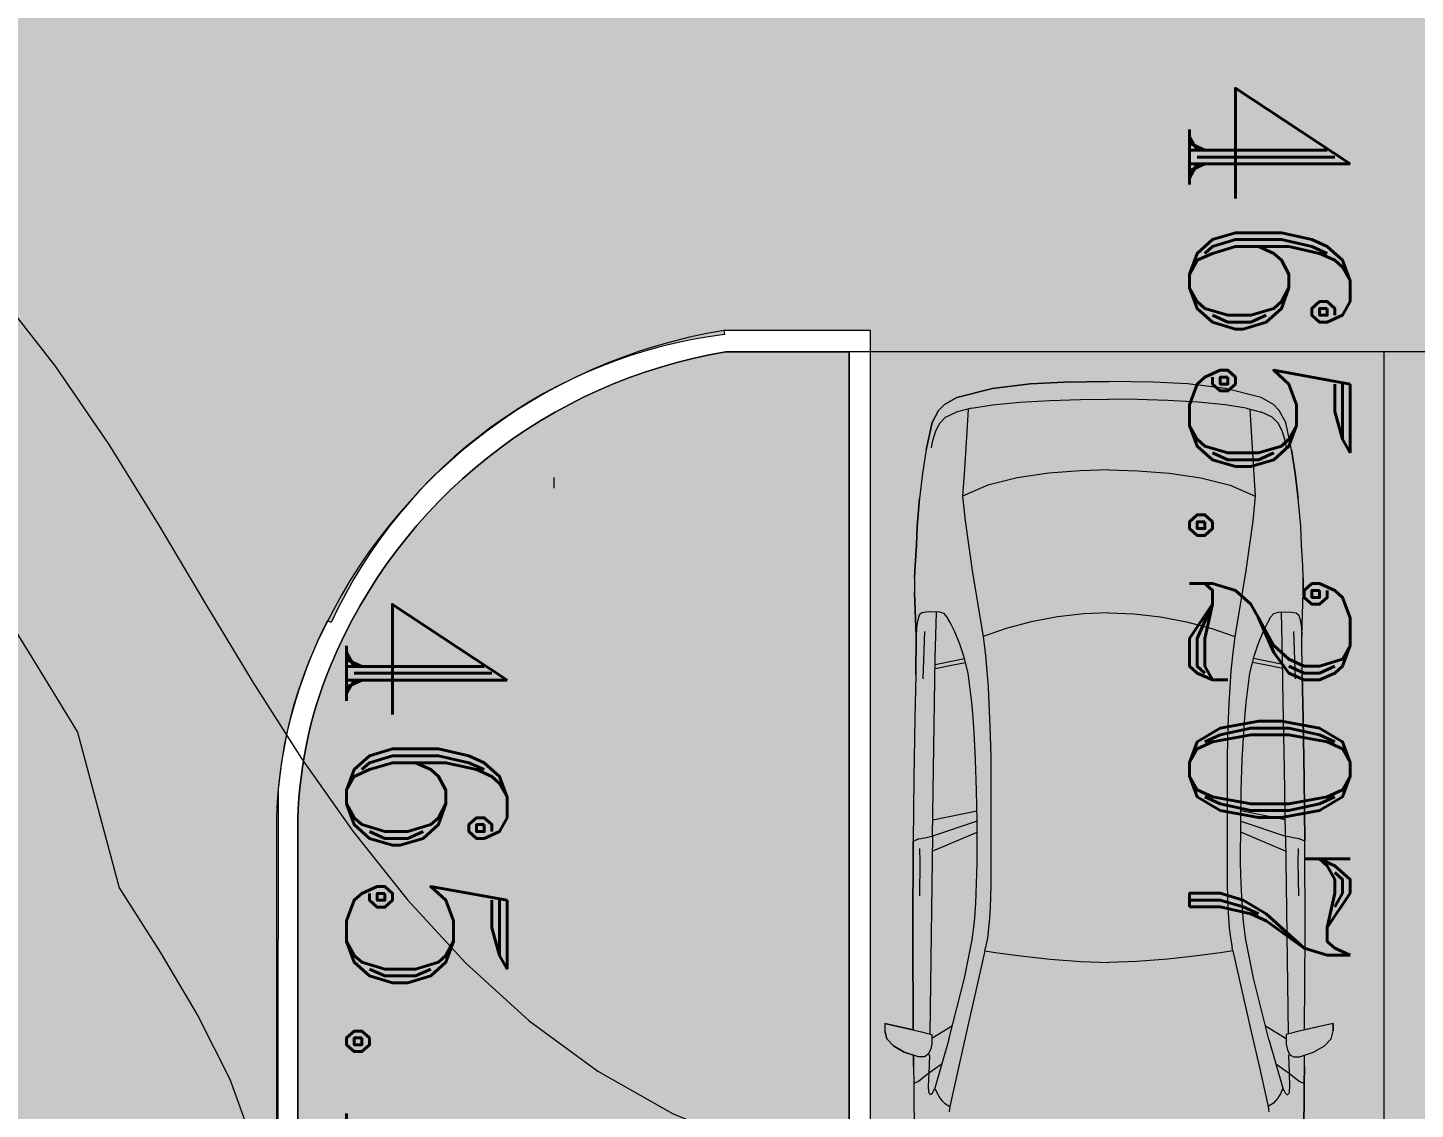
# Model space of a CAD drawing. Header units: millimetres. Extents: x 132836 to 1862386, y -330276 to -143438.
# Drawn here: x 216699 to 223184, y -269226 to -264173 of the extents above; entities that cross this region are included whole.
import ezdxf

# ---------------------------------------------------------------- set-up
doc = ezdxf.new("R2010")
doc.units = ezdxf.units.MM
doc.header["$MEASUREMENT"] = 0
for name, color, linetype in [('Extérieur - Environnement', 7, 'Continuous'), ('Nouveau_CN_01_00', 7, 'Continuous'), ('Nouveau_CN_02_00', 7, 'Continuous'), ('Nouveau_TopoAlt', 7, 'Continuous'), ('Nouveau_TopoJIS', 7, 'Continuous'), ('Sols_ Dalles', 7, 'Continuous'), ('Structure - Murs extérieurs', 7, 'Continuous')]:
    doc.layers.add(name, color=color, linetype=linetype)
doc.styles.add('STYLE_GENERE_5', font='romant.shx')

msp = doc.modelspace()

# ---------------------------------------------------------------- hatches: boundary and pattern name
at = {"linetype": 'Continuous', "lineweight": 0, "true_color": 0x6f6f6f}
h = msp.add_hatch(color=8, dxfattribs=at)
h.paths.add_polyline_path([(141848.442, -275935.042), (141848.442, -295062.571), (269220.821, -293826.868), (269220.821, -270902.734), (268763.049, -270902.734), (254213.6, -271040.575), (254213.6, -163437.635), (153156.2, -163437.635), (153156.2, -271040.575), (153182.962, -271040.57), (153183.146, -272000.514, -0.40942736), (149183.681, -275935.042)])
h.paths.add_polyline_path([(158435.584, -260639.953), (155145.584, -260639.953), (155145.584, -248364.953), (155145.584, -243089.974), (155145.584, -242189.974), (158435.584, -242189.974)], flags=0)
h.paths.add_polyline_path([(196775.042, -260810.571), (196775.042, -222495.57), (186955.542, -222495.57), (186955.542, -218295.57), (196754.55, -218295.57), (196754.55, -208495.57), (196754.55, -204495.57), (193355.542, -204495.57), (193355.542, -201780.57), (193355.542, -195161.535), (195576.034, -195161.535), (195576.034, -189810.571), (217850.068, -189810.571), (217850.068, -262266.885), (245610.045, -262266.885), (245610.045, -253395.571), (245626.034, -253395.571), (246426.034, -253395.571), (247826.034, -253395.571), (247826.034, -248005.571), (247826.034, -246605.571), (245626.034, -246605.571), (245610.045, -246605.571), (245610.045, -171995.57), (212806.28, -171995.57), (161503.433, -171995.57), (161503.433, -193810.571), (161503.433, -230015.57), (161503.433, -260810.571)], flags=0)
h.paths.add_polyline_path([(162737.042, -269433.913, -0.09031866), (162858.773, -268727.623, -0.20144873), (163912.639, -267592.74, -0.10421145), (164718.006, -267415.055), (165317.979, -267409.371, -0.10404461), (166125.354, -267571.244, -0.23825546), (167284.257, -268953.318, -0.05518862), (167336.836, -269390.334), (167338.931, -269611.438), (167351.046, -270890.267), (167092.583, -271892.761, -0.26794919), (165370.083, -272909.124), (164770.11, -272914.808, -0.19371746), (163379.252, -272370.185, -0.07056876), (163028.663, -271931.262, -0.1316525), (162751.253, -270933.845)], flags=0)
h.paths.add_polyline_path([(173316.986, -273599.031), (173316.986, -273452.052), (173330.488, -267377.824, -0.3805567), (175316.986, -265609.826), (175394.714, -265609.826), (175394.714, -270609.826), (190394.714, -270609.826), (190394.714, -265609.826), (195356.191, -265609.826, -0.41421356), (196856.191, -267109.826), (196856.191, -273660.699, -0.34550161), (195137.285, -275433.432), (175327.752, -275599.002, -0.4157911)], flags=0)
h.paths.add_polyline_path([(205510.093, -271504.083, -0.13447393), (205230.948, -270484.937), (205230.948, -268984.937, -0.41421356), (207230.948, -266984.937), (207830.948, -266984.937, -0.41421356), (209830.948, -268984.937), (209830.948, -270484.937, -0.12882035), (209574.03, -271465.581, -0.27093629), (207830.948, -272484.937), (207230.948, -272484.937, -0.26498)], flags=0)
h.paths.add_polyline_path([(217862.687, -273329.325), (217869.949, -267730.336, -0.09856151), (218100.718, -266943.721), (218117.681, -266951.545, -0.258849), (219955.479, -265605.827), (219953.141, -265587.294), (220637.569, -265587.294), (220637.569, -265687.294), (220637.569, -270687.294), (250537.569, -270687.294), (250537.569, -265687.294), (252208.004, -265687.294), (254186.294, -265687.294), (254186.294, -267687.294), (254186.294, -271062.255, 0.00134576), (254186.323, -271073.021), (254197.209, -273095.233, -0.41421356), (252208.004, -275105.97), (243484.534, -275105.97, -0.00518896), (243431.438, -275116.103), (235447.992, -275196.191), (220071.012, -275253.24, -0.38655333), (217873.089, -273475.385, -0.02518922)], flags=0)
at = {"layer": 'Sols_ Dalles', "linetype": 'Continuous', "lineweight": 0, "true_color": 0x2e271c}
msp.add_hatch(color=250, dxfattribs=at).paths.add_polyline_path([(217961.309, -273253.269, 0.4157911), (219972.076, -275253.24), (252109.067, -275105.97, 0.41421356), (254098.272, -273095.233), (254087.386, -271073.021, -0.00134576), (254087.357, -271062.255), (254087.357, -267687.294), (254087.357, -265687.294), (250537.569, -265687.294), (250537.569, -270787.292), (250537.729, -271092.129), (250548.615, -273114.341), (220537.569, -273253.269), (220537.569, -270687.294), (220537.569, -265687.294), (219961.309, -265687.294, 0.25884891), (218113.763, -267154.752, 0.09856162), (217961.309, -267920.633)])

# ---------------------------------------------------------------- linework, layer by layer
at = {"color": 9, "linetype": 'Continuous', "lineweight": 5}
msp.add_lwpolyline([(217873.089, -273475.385, 0.38655333), (220071.012, -275253.24), (235447.992, -275196.191), (243431.438, -275116.103, 0.00518896), (243484.534, -275105.97), (252208.004, -275105.97, 0.41421356), (254197.209, -273095.233), (254186.323, -271073.021, -0.00134576), (254186.294, -271062.255), (254186.294, -267687.294), (254186.294, -265687.294), (252208.004, -265687.294), (250537.569, -265687.294), (250537.569, -270687.294), (220637.569, -270687.294), (220637.569, -265687.294), (220637.569, -265587.294), (219953.141, -265587.294), (219955.479, -265605.827, 0.258849), (218117.681, -266951.545), (218100.718, -266943.721, 0.09856151), (217869.949, -267730.336), (217862.687, -273329.325, 0.02518922)], format="xyb", close=True, dxfattribs=at)
at = {"color": 253, "linetype": 'Continuous', "lineweight": 5, "true_color": 0x9f9f9f, "flags": 128}
for points in [[(220537.569, -265687.294), (219961.309, -265687.294)], [(220537.569, -273253.269), (220537.569, -265687.294)]]:
    msp.add_lwpolyline(points, dxfattribs=at)
at = {"color": 255, "linetype": 'Continuous', "lineweight": 5, "flags": 128}
for points in [[(220537.569, -265687.294), (220537.569, -270687.294)], [(223037.569, -265687.294), (220537.569, -265687.294)], [(223037.569, -265687.294), (223037.569, -270687.294)], [(225537.569, -265687.294), (223037.569, -265687.294)]]:
    msp.add_lwpolyline(points, dxfattribs=at)
at = {"layer": 'Extérieur - Environnement', "color": 7, "linetype": 'Continuous', "lineweight": 13}
for p, q in [((221207.877, -265858.076), (221040.853, -265900.703)), ((221040.853, -265900.703), (221207.877, -265858.076)), ((221384.817, -265837.164), (221207.877, -265858.076)), ((221207.877, -265858.076), (221384.817, -265837.164)), ((221544.946, -265828.356), (221384.817, -265837.164)), ((221384.817, -265837.164), (221544.946, -265828.356)), ((221752.389, -265825.764), (221544.946, -265828.356)), ((221544.946, -265828.356), (221752.389, -265825.764)), ((221959.832, -265828.356), (221752.389, -265825.764)), ((221959.832, -265828.356), (221752.389, -265825.764)), ((222119.961, -265837.164), (221959.832, -265828.356)), ((222119.961, -265837.164), (221959.832, -265828.356)), ((222296.901, -265858.076), (222119.961, -265837.164)), ((222296.901, -265858.076), (222119.961, -265837.164)), ((222463.925, -265900.703), (222296.901, -265858.076)), ((222463.925, -265900.703), (222296.901, -265858.076)), ((220983.257, -265932.912), (220956.395, -265961.821)), ((220956.395, -265961.821), (220983.257, -265932.912)), ((221040.853, -265900.703), (220983.257, -265932.912)), ((220983.257, -265932.912), (221040.853, -265900.703)), ((221110.627, -265950.545), (221208.944, -265935.102)), ((221208.926, -265935.105), (221336.154, -265922.562)), ((221336.154, -265922.562), (221476.713, -265914.145)), ((221476.713, -265914.145), (221619.262, -265909.477)), ((221619.262, -265909.477), (221752.389, -265908.163)), ((221885.516, -265909.477), (221752.389, -265908.163)), ((222028.065, -265914.145), (221885.516, -265909.477)), ((222168.624, -265922.562), (222028.065, -265914.145)), ((222295.852, -265935.105), (222168.624, -265922.562)), ((222394.151, -265950.545), (222295.834, -265935.102)), ((222521.521, -265932.912), (222463.925, -265900.703)), ((222521.521, -265932.912), (222463.925, -265900.703)), ((222548.383, -265961.821), (222521.521, -265932.912)), ((222548.383, -265961.821), (222521.521, -265932.912)), ((220956.395, -265961.821), (220925.744, -266016.54)), ((220925.744, -266016.54), (220956.395, -265961.821)), ((220960.404, -266022.127), (220989.025, -265991.939)), ((220989.025, -265991.939), (221038.703, -265969.4)), ((221110.627, -265950.545), (221038.703, -265969.4)), ((221094.662, -265954.731), (221087.53, -266059.811)), ((222394.151, -265950.545), (222466.075, -265969.4)), ((222410.116, -265954.731), (222417.248, -266059.811)), ((222515.753, -265991.939), (222466.075, -265969.4)), ((222544.374, -266022.127), (222515.753, -265991.939)), ((222579.034, -266016.54), (222548.383, -265961.821)), ((222579.034, -266016.54), (222548.383, -265961.821)), ((220925.744, -266016.54), (220898.848, -266145.59)), ((220898.848, -266145.59), (220925.744, -266016.54)), ((220929.261, -266101.535), (220941.542, -266060.723)), ((220941.542, -266060.723), (220960.404, -266022.127)), ((221087.53, -266059.811), (221076.634, -266235.469)), ((222417.248, -266059.811), (222428.144, -266235.469)), ((222563.236, -266060.723), (222544.374, -266022.127)), ((222575.517, -266101.535), (222563.236, -266060.723)), ((222605.93, -266145.59), (222579.034, -266016.54)), ((222605.93, -266145.59), (222579.034, -266016.54)), ((220922.864, -266135.297), (220929.261, -266101.535)), ((222581.914, -266135.297), (222575.517, -266101.535)), ((220898.848, -266145.59), (220881.554, -266254.371)), ((220898.848, -266145.59), (220881.554, -266254.371)), ((222623.224, -266254.371), (222605.93, -266145.59)), ((222605.93, -266145.59), (222623.224, -266254.371)), ((220881.555, -266254.36), (220867.732, -266372.439)), ((220881.555, -266254.36), (220867.732, -266372.439)), ((220881.554, -266254.371), (220881.555, -266254.36)), ((221076.634, -266235.469), (221068.343, -266361.049)), ((221471.107, -266253.728), (221323.551, -266275.57)), ((221617.636, -266242.406), (221471.107, -266253.728)), ((221752.389, -266238.96), (221617.636, -266242.406)), ((221752.389, -266238.96), (221887.142, -266242.406)), ((221887.142, -266242.406), (222033.671, -266253.728)), ((222033.671, -266253.728), (222181.227, -266275.57)), ((222428.144, -266235.469), (222436.435, -266361.049)), ((222623.222, -266254.36), (222637.046, -266372.439)), ((222637.046, -266372.439), (222623.224, -266254.371)), ((221185.731, -266310.612), (221068.41, -266361.74)), ((221323.551, -266275.57), (221185.731, -266310.612)), ((222181.227, -266275.57), (222319.047, -266310.612)), ((222319.047, -266310.612), (222436.367, -266361.74)), ((220867.732, -266372.439), (220856.209, -266500.926)), ((220856.209, -266500.926), (220867.732, -266372.439)), ((221068.343, -266361.049), (221079.684, -266476.985)), ((222436.435, -266361.049), (222425.094, -266476.985)), ((222648.569, -266500.926), (222637.046, -266372.439)), ((222648.569, -266500.926), (222637.046, -266372.439)), ((220856.209, -266500.926), (220852.413, -266589.935)), ((220852.413, -266589.935), (220856.209, -266500.926)), ((221079.684, -266476.985), (221112.483, -266709.08)), ((222425.094, -266476.985), (222392.295, -266709.08)), ((222652.365, -266589.935), (222648.569, -266500.926)), ((222652.365, -266589.935), (222648.569, -266500.926)), ((220852.413, -266589.935), (220845.988, -266685.688)), ((220845.988, -266685.688), (220852.413, -266589.935)), ((222658.789, -266685.688), (222652.365, -266589.935)), ((222658.789, -266685.688), (222652.365, -266589.935)), ((220845.988, -266685.688), (220844.224, -266743.57)), ((220844.224, -266743.57), (220845.988, -266685.688)), ((221112.483, -266709.08), (221148.655, -266924.692)), ((222392.295, -266709.08), (222356.123, -266924.692)), ((222660.554, -266743.57), (222658.789, -266685.688)), ((222660.554, -266743.57), (222658.789, -266685.688)), ((220844.224, -266743.57), (220844.179, -266812.144)), ((220844.224, -266743.57), (220844.179, -266812.144)), ((222660.599, -266812.144), (222660.554, -266743.57)), ((222660.554, -266743.57), (222660.599, -266812.144)), ((220844.179, -266812.144), (220851.44, -267015.116)), ((220851.44, -267015.116), (220844.179, -266812.144)), ((222653.338, -267015.116), (222660.599, -266812.144)), ((222653.338, -267015.116), (222660.599, -266812.144)), ((220878.133, -266906.682), (220865.432, -266917.174)), ((220909.111, -266901.909), (220878.133, -266906.682)), ((220959.725, -266903.116), (220909.111, -266901.909)), ((220940.519, -267118.034), (220946.343, -266902.797)), ((220982.199, -266910.293), (220959.725, -266903.116)), ((221752.389, -266907.061), (221634.854, -266911.78)), ((221752.389, -266907.061), (221869.924, -266911.78)), ((222522.578, -266910.293), (222545.053, -266903.116)), ((222545.053, -266903.116), (222595.667, -266901.909)), ((222564.259, -267118.034), (222558.435, -266902.797)), ((222595.667, -266901.909), (222626.645, -266906.682)), ((222626.645, -266906.682), (222639.346, -266917.174)), ((220857.027, -266945.179), (220852.713, -266976.682)), ((220865.432, -266917.174), (220857.027, -266945.179)), ((220995.198, -266925.468), (220982.199, -266910.293)), ((221010.092, -266951.662), (220995.198, -266925.468)), ((221031.496, -266995.684), (221010.092, -266951.662)), ((221148.655, -266924.692), (221163.869, -267017.735)), ((221389.416, -266948.269), (221271.566, -266979.133)), ((221512.171, -266925.666), (221389.416, -266948.269)), ((221634.854, -266911.78), (221512.171, -266925.666)), ((221869.924, -266911.78), (221992.607, -266925.666)), ((221992.607, -266925.666), (222115.362, -266948.269)), ((222115.362, -266948.269), (222233.212, -266979.133)), ((222356.123, -266924.692), (222340.909, -267017.735)), ((222473.282, -266995.684), (222494.686, -266951.662)), ((222494.686, -266951.662), (222509.58, -266925.468)), ((222509.58, -266925.468), (222522.578, -266910.293)), ((222639.346, -266917.174), (222647.75, -266945.179)), ((222647.75, -266945.179), (222652.065, -266976.682)), ((220851.44, -267015.116), (220849.227, -267195.422)), ((220849.227, -267195.422), (220851.44, -267015.116)), ((220852.713, -266976.682), (220851.44, -267015.116)), ((220890.107, -266993.88), (220882.69, -267214.66)), ((221054.911, -267052.956), (221031.496, -266995.684)), ((221271.566, -266979.133), (221163.869, -267017.735)), ((221163.869, -267017.735), (221175.54, -267105.162)), ((222233.212, -266979.133), (222340.909, -267017.735)), ((222340.909, -267017.735), (222329.238, -267105.162)), ((222449.867, -267052.956), (222473.282, -266995.684)), ((222614.671, -266993.88), (222622.088, -267214.66)), ((222652.065, -266976.682), (222653.338, -267015.116)), ((222655.551, -267195.422), (222653.338, -267015.116)), ((222655.551, -267195.422), (222653.338, -267015.116)), ((221074.24, -267109.617), (221054.911, -267052.956)), ((222430.538, -267109.617), (222449.867, -267052.956)), ((220937.587, -267325.351), (220940.519, -267118.034)), ((220939.826, -267167.062), (221024.214, -267149.83)), ((220940.099, -267147.769), (221024.487, -267130.537)), ((221024.214, -267149.83), (221081.629, -267138.68)), ((221024.487, -267130.537), (221076.967, -267120.345)), ((221094.075, -267187.636), (221074.24, -267109.617)), ((221175.539, -267105.146), (221182.232, -267178.67)), ((222329.239, -267105.146), (222322.546, -267178.67)), ((222410.703, -267187.636), (222430.538, -267109.617)), ((222480.564, -267149.83), (222423.149, -267138.68)), ((222480.291, -267130.537), (222427.81, -267120.345)), ((222564.679, -267147.769), (222480.291, -267130.537)), ((222564.952, -267167.062), (222480.564, -267149.83)), ((222567.191, -267325.351), (222564.259, -267118.034)), ((220849.227, -267195.422), (220844.877, -267398.632)), ((220849.227, -267195.422), (220844.877, -267398.632)), ((221105.484, -267275.127), (221094.075, -267187.636)), ((221182.231, -267178.656), (221187.197, -267253.131)), ((222322.547, -267178.656), (222317.581, -267253.131)), ((222399.294, -267275.127), (222410.703, -267187.636)), ((222659.901, -267398.632), (222655.551, -267195.422)), ((222655.551, -267195.422), (222659.901, -267398.632)), ((221111.33, -267324.705), (221105.484, -267275.127)), ((221187.197, -267253.127), (221191.601, -267329.924)), ((222317.581, -267253.127), (222313.177, -267329.924)), ((222393.448, -267324.705), (222399.294, -267275.127)), ((220932.626, -267636.148), (220937.587, -267325.351)), ((221116.424, -267376.543), (221111.33, -267324.705)), ((221191.6, -267329.914), (221196.366, -267438.034)), ((222313.178, -267329.914), (222308.412, -267438.034)), ((222388.354, -267376.543), (222393.448, -267324.705)), ((222572.151, -267636.148), (222567.191, -267325.351)), ((220844.877, -267398.632), (220840.092, -267681.866)), ((220844.877, -267398.632), (220840.092, -267681.866)), ((221122.661, -267464.557), (221116.424, -267376.543)), ((222382.116, -267464.557), (222388.354, -267376.543)), ((222664.686, -267681.866), (222659.901, -267398.632)), ((222659.901, -267398.632), (222664.686, -267681.866)), ((221129.049, -267592.686), (221122.661, -267464.557)), ((221196.366, -267438.031), (221200.336, -267575.552)), ((222308.412, -267438.031), (222304.441, -267575.552)), ((222375.729, -267592.686), (222382.116, -267464.557)), ((221134.049, -267735.926), (221129.049, -267592.686)), ((221200.336, -267575.552), (221200.375, -268178.518)), ((222304.441, -267575.552), (222304.403, -268178.518)), ((222370.729, -267735.926), (222375.729, -267592.686)), ((220840.092, -267681.866), (220837.573, -267973.113)), ((220840.092, -267681.866), (220837.573, -267973.113)), ((220927.666, -267950.448), (220932.626, -267636.148)), ((222577.112, -267950.448), (222572.151, -267636.148)), ((222667.205, -267973.113), (222664.686, -267681.866)), ((222664.686, -267681.866), (222667.205, -267973.113)), ((221136.472, -267879.457), (221134.049, -267735.926)), ((222368.306, -267879.457), (222370.729, -267735.926)), ((221136.472, -267879.457), (220927.683, -267949.357)), ((220928.882, -267873.372), (221135.654, -267831.01)), ((221137.01, -268077.471), (221136.472, -267879.457)), ((222367.768, -268077.471), (222368.306, -267879.457)), ((222368.306, -267879.457), (222577.095, -267949.357)), ((222575.895, -267873.372), (222369.124, -267831.01)), ((220926.694, -268019.427), (221136.612, -267931.001)), ((222578.083, -268019.427), (222368.166, -267931.001)), ((220837.573, -267973.113), (220835.605, -268405.992)), ((220835.605, -268405.992), (220837.573, -267973.113)), ((220837.573, -267973.113), (220859.282, -267963.349)), ((220859.282, -267963.349), (220861.238, -267962.783)), ((220861.238, -267962.783), (220864.496, -267962.088)), ((220864.496, -267962.088), (220890.409, -267957.432)), ((220867.468, -268008.036), (220868.967, -268069.3)), ((220890.409, -267957.432), (220927.666, -267950.448)), ((220927.666, -267950.448), (220921.227, -268407.601)), ((222577.112, -267950.448), (222583.551, -268407.601)), ((222614.369, -267957.432), (222577.112, -267950.448)), ((222640.282, -267962.088), (222614.369, -267957.432)), ((222637.31, -268008.036), (222635.811, -268069.3)), ((222643.54, -267962.783), (222640.282, -267962.088)), ((222645.496, -267963.349), (222643.54, -267962.783)), ((222667.205, -267973.113), (222645.496, -267963.349)), ((222669.173, -268405.992), (222667.205, -267973.113)), ((222669.173, -268405.992), (222667.205, -267973.113)), ((220868.967, -268069.3), (220866.39, -268228.63)), ((222635.811, -268069.3), (222638.388, -268228.63)), ((221133.859, -268171.56), (221137.01, -268077.471)), ((222370.919, -268171.56), (222367.768, -268077.471)), ((221129.665, -268264.184), (221133.859, -268171.56)), ((221200.375, -268178.518), (221196.538, -268282.803)), ((222304.403, -268178.518), (222308.24, -268282.803)), ((222375.113, -268264.184), (222370.919, -268171.56)), ((221123.565, -268350.336), (221129.665, -268264.184)), ((222381.212, -268350.336), (222375.113, -268264.184)), ((221194.005, -268331.956), (221190.207, -268379.107)), ((221196.539, -268282.796), (221194.005, -268331.972)), ((222308.239, -268282.796), (222310.773, -268331.972)), ((222310.773, -268331.956), (222314.571, -268379.107)), ((221112.419, -268433.588), (221123.565, -268350.336)), ((221190.209, -268379.084), (221184.386, -268425.327)), ((222314.569, -268379.084), (222320.392, -268425.327)), ((222392.358, -268433.588), (222381.212, -268350.336)), ((220835.605, -268405.992), (220838.083, -268855.376)), ((220838.083, -268855.376), (220835.605, -268405.992)), ((220921.228, -268407.601), (220914.78, -268873.649)), ((221077.003, -268612.975), (221112.419, -268433.588)), ((221184.386, -268425.327), (221175.955, -268470.695)), ((222320.392, -268425.327), (222328.823, -268470.695)), ((222427.775, -268612.975), (222392.358, -268433.588)), ((222583.55, -268407.601), (222589.998, -268873.649)), ((222666.695, -268855.376), (222669.173, -268405.992)), ((222666.695, -268855.376), (222669.173, -268405.992)), ((221172.655, -268485.5), (221132.497, -268665.461)), ((221172.655, -268485.5), (221175.734, -268471.184)), ((221172.655, -268485.5), (221231.626, -268495.563)), ((221175.734, -268471.184), (221176.041, -268470.505)), ((221231.626, -268495.563), (221340.242, -268509.721)), ((221340.242, -268509.721), (221477.327, -268524.319)), ((221477.327, -268524.319), (221621.771, -268535.706)), ((222027.451, -268524.319), (221883.007, -268535.706)), ((222164.536, -268509.721), (222027.451, -268524.319)), ((222273.152, -268495.563), (222164.536, -268509.721)), ((222332.123, -268485.5), (222273.152, -268495.563)), ((222329.044, -268471.184), (222328.737, -268470.505)), ((222332.123, -268485.5), (222329.044, -268471.184)), ((222332.123, -268485.5), (222372.281, -268665.461)), ((221621.771, -268535.706), (221752.389, -268540.229)), ((221883.007, -268535.706), (221752.389, -268540.229)), ((221004.803, -268900.718), (221077.003, -268612.975)), ((222499.975, -268900.718), (222427.775, -268612.975)), ((221132.497, -268665.461), (221090.317, -268850.052)), ((222372.281, -268665.461), (222414.461, -268850.052)), ((220838.083, -268855.376), (220704.711, -268824.575)), ((220704.711, -268824.575), (220704.711, -268858.864)), ((220704.711, -268824.575), (220876.746, -268864.305)), ((220704.711, -268824.575), (220704.711, -268858.864)), ((221021.177, -268835.461), (220923.996, -268895.945)), ((221090.317, -268850.052), (221049.167, -269030.342)), ((222414.461, -268850.052), (222455.611, -269030.342)), ((222483.6, -268835.461), (222580.782, -268895.945)), ((222800.067, -268824.575), (222628.032, -268864.305)), ((222800.067, -268824.575), (222666.695, -268855.376)), ((222800.067, -268858.864), (222800.067, -268824.575)), ((222800.067, -268824.575), (222800.067, -268858.864)), ((220704.711, -268858.864), (220713.571, -268896.996)), ((220713.571, -268896.996), (220704.711, -268858.864)), ((220713.571, -268896.996), (220745.43, -268928.955)), ((220745.43, -268928.955), (220713.571, -268896.996)), ((220876.746, -268864.305), (220899.875, -268869.809)), ((220899.875, -268869.809), (220923.996, -268876.024)), ((220923.996, -268876.024), (220923.996, -268921.171)), ((221004.803, -268900.718), (220939.389, -269127.825)), ((222499.975, -268900.718), (222565.389, -269127.825)), ((222604.903, -268869.809), (222580.782, -268876.024)), ((222580.782, -268876.024), (222580.782, -268921.171)), ((222628.032, -268864.305), (222604.903, -268869.809)), ((222759.348, -268928.955), (222791.207, -268896.996)), ((222759.348, -268928.955), (222791.207, -268896.996)), ((222791.207, -268896.996), (222800.067, -268858.864)), ((222791.207, -268896.996), (222800.067, -268858.864)), ((220745.43, -268928.955), (220795.97, -268958.446)), ((220795.97, -268958.446), (220745.43, -268928.955)), ((220795.97, -268958.446), (220838.483, -268972.665)), ((220861.945, -268980.512), (220795.97, -268958.446)), ((220838.483, -268972.665), (220838.741, -269028.074)), ((220838.741, -269028.074), (220838.483, -268972.665)), ((220889.929, -268980.446), (220861.945, -268980.512)), ((220900.101, -268975.338), (220889.929, -268980.446)), ((220908.176, -268967.805), (220900.101, -268975.338)), ((220913.053, -268973.482), (220905.849, -268969.976)), ((220917.984, -268947.698), (220908.176, -268967.805)), ((220913.053, -268973.482), (220910.085, -269058.02)), ((220923.996, -268921.171), (220917.984, -268947.698)), ((222580.782, -268921.171), (222586.794, -268947.698)), ((222586.794, -268947.698), (222596.602, -268967.805)), ((222591.725, -268973.482), (222598.929, -268969.976)), ((222591.725, -268973.482), (222594.693, -269058.02)), ((222596.602, -268967.805), (222604.677, -268975.338)), ((222604.677, -268975.338), (222614.849, -268980.446)), ((222614.849, -268980.446), (222642.833, -268980.512)), ((222642.833, -268980.512), (222708.808, -268958.446)), ((222666.037, -269028.074), (222666.295, -268972.665)), ((222666.037, -269028.074), (222666.295, -268972.665)), ((222666.295, -268972.665), (222708.808, -268958.446)), ((222708.808, -268958.446), (222759.348, -268928.955)), ((222708.808, -268958.446), (222759.348, -268928.955)), ((220838.741, -269028.074), (220839.793, -269106.124)), ((220838.741, -269028.074), (220839.793, -269106.124)), ((220972.233, -269013.798), (220910.085, -269058.02)), ((221049.167, -269030.342), (221009.002, -269213.352)), ((222455.611, -269030.342), (222495.776, -269213.352)), ((222532.545, -269013.798), (222594.693, -269058.02)), ((222664.985, -269106.124), (222666.037, -269028.074)), ((222666.037, -269028.074), (222664.985, -269106.124)), ((220863.628, -269094.519), (220839.793, -269106.124)), ((220839.793, -269106.124), (220843.944, -269761.281)), ((220839.793, -269106.124), (220843.944, -269761.281)), ((220885.224, -269078.043), (220863.628, -269094.519)), ((220910.085, -269058.02), (220885.224, -269078.043)), ((220910.085, -269058.02), (220908.251, -269119.394)), ((222594.693, -269058.02), (222619.554, -269078.043)), ((222594.693, -269058.02), (222596.527, -269119.394)), ((222619.554, -269078.043), (222641.15, -269094.519)), ((222641.15, -269094.519), (222664.985, -269106.124)), ((222660.834, -269761.281), (222664.985, -269106.124)), ((222664.985, -269106.124), (222660.834, -269761.281)), ((220908.251, -269119.394), (220909.53, -269142.411)), ((220909.53, -269142.411), (220910.567, -269148.165)), ((220910.567, -269148.165), (220913.49, -269153.829)), ((220916.951, -269156.902), (220913.49, -269153.829)), ((220920.7, -269156.936), (220916.951, -269156.902)), ((220924.596, -269154.389), (220920.7, -269156.936)), ((220924.596, -269154.389), (220927.688, -269150.029)), ((220927.688, -269150.029), (220932.035, -269141.742)), ((220932.041, -269141.742), (220939.389, -269127.825)), ((220939.389, -269127.825), (220950.835, -269154.267)), ((220950.835, -269154.267), (220964.178, -269175.776)), ((220964.178, -269175.776), (220973.375, -269186.973)), ((222540.6, -269175.776), (222531.403, -269186.973)), ((222553.943, -269154.267), (222540.6, -269175.776)), ((222565.389, -269127.825), (222553.943, -269154.267)), ((222572.737, -269141.742), (222565.389, -269127.825)), ((222577.09, -269150.029), (222572.743, -269141.742)), ((222580.182, -269154.389), (222577.09, -269150.029)), ((222580.182, -269154.389), (222584.078, -269156.936)), ((222584.078, -269156.936), (222587.827, -269156.902)), ((222587.827, -269156.902), (222591.288, -269153.829)), ((222594.211, -269148.165), (222591.288, -269153.829)), ((222595.248, -269142.411), (222594.211, -269148.165)), ((222596.527, -269119.394), (222595.248, -269142.411)), ((220973.375, -269186.973), (220983.094, -269197.411)), ((220983.094, -269197.411), (221009.002, -269213.352)), ((221009.002, -269213.352), (221005.712, -269238.276)), ((221009.016, -269213.352), (221009.002, -269213.352)), ((222495.762, -269213.352), (222495.776, -269213.352)), ((222521.684, -269197.411), (222495.776, -269213.352)), ((222495.776, -269213.352), (222499.066, -269238.276)), ((222531.403, -269186.973), (222521.684, -269197.411))]:
    msp.add_line(p, q, dxfattribs=at)
at = {"layer": 'Nouveau_CN_01_00', "color": 8, "linetype": 'Continuous', "lineweight": 5, "flags": 128}
msp.add_lwpolyline([(216548.673, -265399.215), (216827.259, -265754.205), (217077.596, -266120.492), (217308.855, -266492.474), (217530.209, -266864.548), (217750.83, -267231.112), (217978.921, -267586.779), (218218.8, -267927.029), (218473.811, -268247.553), (218747.304, -268544.047), (219042.624, -268812.203), (219363.118, -269047.715), (219712.132, -269246.277), (220093.015, -269403.583), (220507.75, -269517.771), (220952.878, -269596.757), (221423.578, -269650.903), (221915.027, -269690.57), (222422.406, -269726.12), (222940.891, -269767.913), (223465.663, -269826.312)], dxfattribs=at)
at = {"layer": 'Nouveau_CN_02_00', "color": 8, "linetype": 'Continuous', "lineweight": 5, "flags": 128}
msp.add_lwpolyline([(216550.892, -266843.783), (216742.54, -267155.203), (216931.759, -267464.352), (217126.509, -268191.96), (217318.373, -268492.189), (217494.835, -268789.674), (217643.384, -269085.817), (217751.503, -269382.024), (217806.681, -269679.698), (217796.402, -269557.013), (217708.153, -269861.833), (217534.334, -270172.702), (217286.996, -270492.881), (216983.102, -270826.001), (216639.618, -271175.693)], dxfattribs=at)
at = {"layer": 'Nouveau_TopoJIS', "color": 8, "linetype": 'Continuous', "lineweight": 5}
msp.add_line((219157.911, -266274.74), (219157.911, -266324.74), dxfattribs=at)
at = {"layer": 'Sols_ Dalles', "color": 7, "linetype": 'Continuous', "lineweight": 5, "flags": 128}
msp.add_lwpolyline([(217961.309, -273253.269, 0.4157911), (219972.076, -275253.24), (252109.067, -275105.97, 0.41421356), (254098.272, -273095.233), (254087.386, -271073.021, -0.00134576), (254087.357, -271062.255), (254087.357, -267687.294), (254087.357, -265687.294), (250537.569, -265687.294), (250537.569, -270787.292), (250537.729, -271092.129), (250548.615, -273114.341), (220537.569, -273253.269), (220537.569, -270687.294), (220537.569, -265687.294), (219961.309, -265687.294, 0.25884891), (218113.763, -267154.752, 0.09856162), (217961.309, -267920.633)], format="xyb", close=True, dxfattribs=at)
at = {"layer": 'Sols_ Dalles', "color": 250, "linetype": 'Continuous', "lineweight": 5, "true_color": 0x1f1f1f}
msp.add_lwpolyline([(217961.309, -273253.269, 0.4157911), (219972.076, -275253.24), (252109.067, -275105.97, 0.41421356), (254098.272, -273095.233), (254087.386, -271073.021, -0.00134576), (254087.357, -271062.255), (254087.357, -267687.294), (254087.357, -265687.294), (250537.569, -265687.294), (250537.569, -270787.292), (250537.729, -271092.129), (250548.615, -273114.341), (220537.569, -273253.269), (220537.569, -270687.294), (220537.569, -265687.294), (219961.309, -265687.294, 0.25884891), (218113.763, -267154.752, 0.09856162), (217961.309, -267920.633)], format="xyb", close=True, dxfattribs=at)
at = {"layer": 'Structure - Murs extérieurs', "color": 7, "linetype": 'Continuous', "lineweight": 5, "flags": 128}
for points in [[(254087.357, -265587.294), (250537.569, -265587.294), (250437.569, -265587.294), (250437.569, -265687.294), (250437.569, -270687.292), (220637.569, -270687.292), (220637.569, -265687.294), (220637.569, -265587.294), (220537.569, -265587.294), (219953.141, -265587.294, 0.25972716), (218021.387, -267116.457, 0.0985618), (217861.309, -267920.633), (217861.309, -273253.269, 0.41578544), (219972.573, -275353.239), (252109.564, -275205.969, 0.41421921)], [(252109.067, -275105.97), (219972.076, -275253.24, -0.4157911), (217961.309, -273253.269), (217961.309, -267920.633, -0.09856162), (218113.763, -267154.752, -0.2588489), (219961.309, -265687.294), (220537.569, -265687.294), (220537.569, -270687.292), (220537.569, -270787.292), (220637.569, -270787.292), (250437.569, -270787.292), (250537.569, -270787.292), (250537.569, -270687.292), (250537.569, -265687.294), (254087.357, -265687.294)]]:
    msp.add_lwpolyline(points, format="xyb", dxfattribs=at)
at = {"layer": 'Structure - Murs extérieurs', "color": 7, "linetype": 'Continuous', "lineweight": 5}
for points in [[(220537.569, -265587.294), (219953.141, -265587.294)], [(220637.569, -265587.294), (220537.569, -265587.294)], [(220637.569, -270687.292), (220637.569, -265587.294)], [(219961.309, -265687.294), (220537.569, -265687.294)], [(220537.569, -265687.294), (220537.569, -270687.292)], [(217861.309, -267920.633), (217861.309, -273253.269)], [(217961.309, -273253.269), (217961.309, -267920.633)]]:
    msp.add_lwpolyline(points, dxfattribs=at)
for centre, radius, start, end in [((220359.867, -268085.851), 2531.445, 99.2457389, 157.4840967), ((220359.867, -268085.851), 2431.445, 99.4343738, 157.4840624), ((219961.309, -267920.633), 2100, 157.484021, 180), ((219961.309, -267920.633), 2000, 157.4840624, 180)]:
    msp.add_arc(centre, radius, start, end, dxfattribs=at)

# ---------------------------------------------------------------- texts
at = {"layer": 'Nouveau_TopoAlt', "color": 253, "linetype": 'Continuous', "lineweight": 5, "true_color": 0x9f9f9f, "char_height": 750, "attachment_point": 1, "rotation": 270, "style": 'STYLE_GENERE_5'}
for s, insert in [('\\A1;{\\pql;\\Fromant.shx;465.207}', (222879.548, -264391.374)), ('\\A1;{\\pql;\\Fromant.shx;465.110}', (218939.723, -266803.24))]:
    msp.add_mtext(s, dxfattribs=dict(at, insert=insert))

doc.saveas('drawing.dxf')
